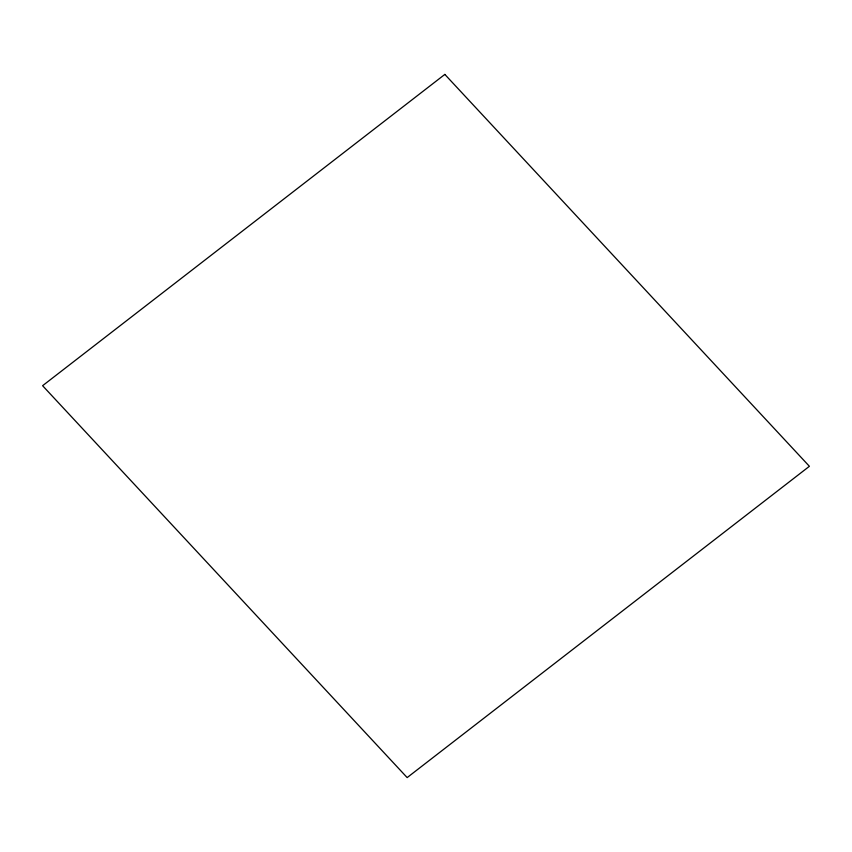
<?xml version="1.0" encoding="UTF-8"?>
<svg xmlns="http://www.w3.org/2000/svg" width="852" height="852" viewBox="0 0 852 852"><rect width="100%" height="100%" fill="white"/><g stroke="black" fill="none" stroke-linecap="round" stroke-linejoin="round"><path stroke-width="1.28" d="M444.84 74.412L42.6 385.7L407.16 777.588L809.4 466.3L444.84 74.412"/></g></svg>
